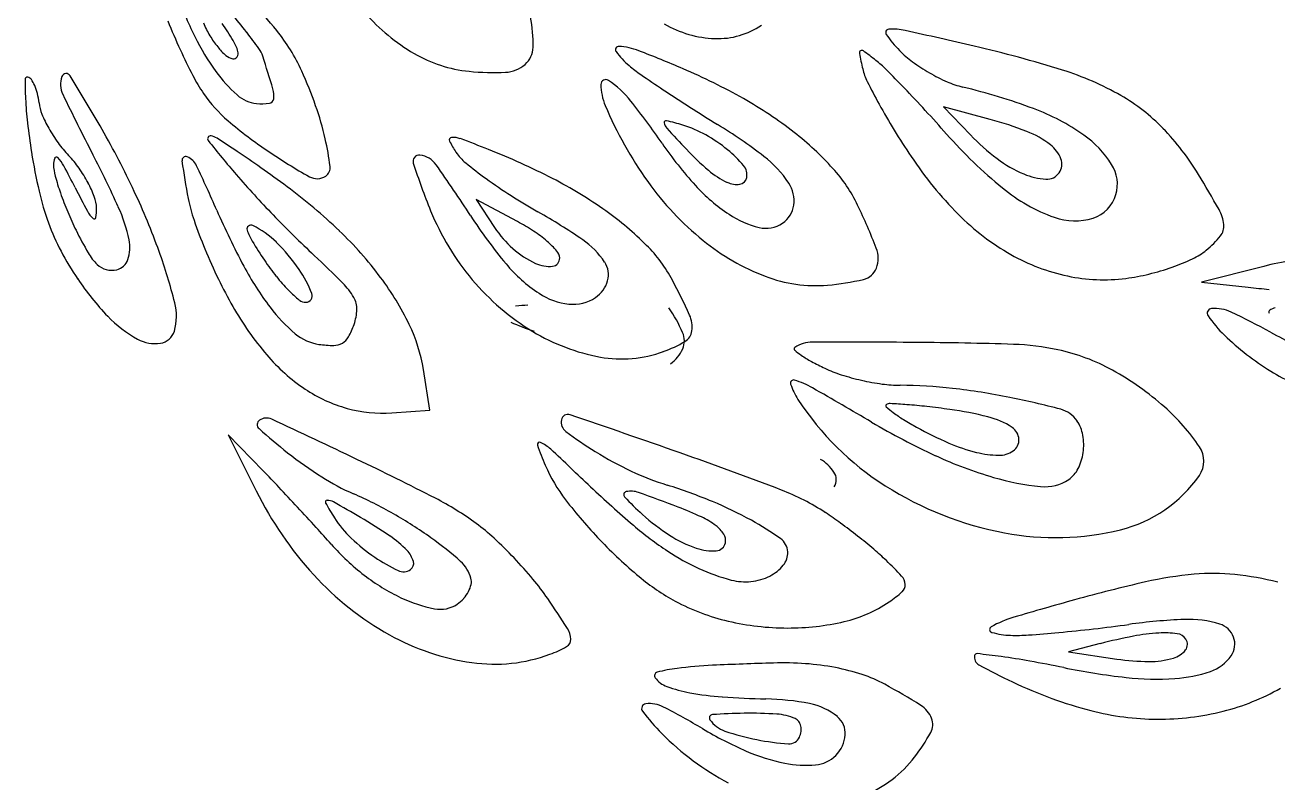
# Model space of a CAD drawing. Header units: millimetres. Extents: x 56222 to 3066687, y -650199 to -121287.
# Drawn here: x 141940.42 to 141945.262, y -185271.604 to -185268.675 of the extents above; entities that cross this region are included whole.
import ezdxf

# ---------------------------------------------------------------- set-up
doc = ezdxf.new("R2010")
doc.units = ezdxf.units.MM
doc.header["$MEASUREMENT"] = 0
doc.layers.add('$TD_AUDIT_GENERATED_(A0BDF17)', color=32, linetype='Continuous', lineweight=30)

msp = doc.modelspace()

# ---------------------------------------------------------------- linework, layer by layer
at = {"layer": '$TD_AUDIT_GENERATED_(A0BDF17)', "linetype": 'Continuous', "lineweight": 25, "ltscale": 2}
for p, q in [((141944.1501, -185269.0404, 0.5173), (141943.969, -185268.9917, 0.5173)), ((141943.969, -185268.9917, 0.5173), (141944.0734, -185269.1001, 0.5173)), ((141942.3232, -185269.4349, 0.5173), (141942.1631, -185269.3501, 0.5173)), ((141942.1631, -185269.3501, 0.5173), (141942.2345, -185269.4583, 0.5173)), ((141945.2069, -185269.6079, 0.5173), (141944.9665, -185269.6691, 0.5173)), ((141944.9665, -185269.6691, 0.5173), (141945.1466, -185269.6886, 0.5173)), ((141941.9836, -185270.164, 0.5173), (141941.9591, -185270.0067, 0.5173)), ((141941.8375, -185270.1743, 0.5173), (141941.9836, -185270.164, 0.5173)), ((141941.3401, -185270.3982, 0.5173), (141941.2053, -185270.2592, 0.5173)), ((141941.2053, -185270.2592, 0.5173), (141941.3131, -185270.4758, 0.5173)), ((141944.5752, -185271.0661, 0.5173), (141944.4524, -185271.0979, 0.5173)), ((141944.4524, -185271.0979, 0.5173), (141944.6386, -185271.1254, 0.5173))]:
    msp.add_line(p, q, dxfattribs=at)
for centre, radius, start, end in [((141937.9519, -185271.4784, 0.5173), 4.4243, 38.9586, 42.7849), ((141942.6425, -185267.9492, 0.5173), 1.746, 200.1362, 206.2027), ((141943.3556, -185267.7013, 0.5173), 2.5693, 201.8903, 204.5836), ((141939.4933, -185270.0853, 0.5173), 2.2558, 37.7711, 40.1461), ((141942.2952, -185268.1446, 0.5173), 0.7407, 220.8941, 239.8418), ((141941.874, -185268.7468, 0.5173), 0.5092, 358.3797, 11.5932), ((141941.4877, -185268.5068, 0.5173), 0.4113, 202.9597, 210.6757), ((141940.0523, -185269.4392, 0.5173), 1.3668, 30.9919, 34.2697), ((141939.4872, -185270.09, 0.5173), 2.2636, 35.7969, 37.771), ((141940.8261, -185269.1543, 0.5173), 0.7281, 24.431, 38.9587), ((141943.1003, -185268.3118, 0.5173), 0.416, 239.6089, 268.0611), ((141943.0964, -185268.4263, 0.5173), 0.3015, 268.0612, 304.2696), ((141943.7587, -185268.7043, 0.5173), 0.013, 93.344, 215.036), ((141943.7714, -185268.921, 0.5173), 0.2301, 77.4367, 93.3441), ((141936.3219, -185302.3485, 0.5173), 34.4775, 76.98291, 77.43669), ((141941.8977, -185268.3157, 0.5173), 0.9159, 206.2026, 216.0343), ((141941.4356, -185268.5377, 0.5173), 0.3507, 210.6758, 219.3718), ((141941.0657, -185268.8305, 0.5173), 0.1846, 16.6474, 30.992), ((141942.7141, -185268.7704, 0.5173), 0.0126, 86.5526, 215.8705), ((141942.6996, -185269.0108, 0.5173), 0.2534, 68.7355, 86.5527), ((141944.1555, -185268.4261, 0.5173), 0.4976, 215.0361, 224.3189), ((141943.0353, -185273.309, 0.5173), 4.6722, 72.6417, 76.9829), ((141943.1408, -185267.7996, 0.5173), 2.333, 204.5837, 207.3165), ((141941.3755, -185268.587, 0.5173), 0.273, 219.3719, 228.8233), ((141941.2329, -185268.75, 0.5173), 0.0564, 228.8234, 259.2696), ((141941.2255, -185268.7889, 0.5173), 0.0168, 259.2697, 326.1464), ((141941.2191, -185268.7846, 0.5173), 0.0245, 326.1464, 16.6473), ((141941.2354, -185268.8293, 0.5173), 0.1082, 17.8048, 35.7969), ((141934.9328, -185270.8535, 0.5173), 6.7279, 16.68078, 17.80491), ((141942.1893, -185268.3268, 0.5173), 0.53, 239.8418, 264.191), ((141942.2913, -185268.7586, 0.5173), 0.0918, 311.4648, 358.3797), ((141942.9493, -185268.6004, 0.5173), 0.3028, 215.8705, 229.8809), ((141940.7248, -185274.0854, 0.5173), 5.6988, 66.8764, 68.7355), ((141943.6538, -185268.7831, 0.5173), 0.00988, 122.6029, 191.5765), ((141946.2091, -185268.2596, 0.5173), 2.6183, 191.5764, 192.9204), ((141943.6538, -185268.783, 0.5173), 0.00981, 53.2631, 122.6028), ((141942.1087, -185270.8531, 0.5173), 2.5929, 51.9098, 53.2633), ((141944.0879, -185268.4921, 0.5173), 0.4032, 224.3189, 233.8172), ((141941.6264, -185268.5131, 0.5173), 0.5804, 216.0342, 228.162), ((141940.0172, -185269.5218, 0.5173), 1.6166, 19.3172, 24.4311), ((141942.2319, -185267.9089, 0.5173), 0.95, 264.1909, 272.7306), ((141942.2713, -185268.736, 0.5173), 0.122, 272.7306, 311.4649), ((141943.1385, -185268.3758, 0.5173), 0.5965, 229.881, 235.3233), ((141942.0337, -185271.0201, 0.5173), 2.3656, 60.5651, 66.8764), ((141943.8712, -185268.7959, 0.5173), 0.2196, 192.9204, 206.5241), ((141943.4392, -185269.1557, 0.5173), 0.4363, 44.9984, 51.9099), ((141940.2666, -185272.3281, 0.5173), 4.9229, 43.8289, 44.9984), ((141944.2758, -185268.2351, 0.5173), 0.7215, 233.8173, 239.9609), ((141944.0896, -185269.9362, 0.5173), 1.1385, 60.2466, 72.6418), ((141940.4292, -185268.8863, 0.5173), 0.0094, 79.2697, 179.9323), ((141941.9175, -185268.8881, 0.5173), 1.4978, 179.9323, 182.7401), ((141940.427, -185268.8976, 0.5173), 0.0209, 34.669, 79.2698), ((141940.3347, -185268.9615, 0.5173), 0.1331, 23.3049, 34.6691), ((141940.6457, -185268.9048, 0.5173), 0.0887, 160.138, 205.6206), ((141940.5789, -185268.8806, 0.5173), 0.0177, 31.8154, 160.1381), ((141935.0834, -185272.2901, 0.5173), 6.4849, 29.68562, 31.81535), ((141941.6592, -185268.5649, 0.5173), 0.6654, 207.3166, 214.2697), ((141942.664, -185268.905, 0.5173), 0.0188, 56.4258, 180.299), ((141942.4665, -185269.2025, 0.5173), 0.3758, 38.3869, 56.4257), ((141946.2344, -185263.9009, 0.5173), 6.0379, 235.3233, 236.31795), ((141945.7912, -185267.8377, 0.5173), 2.3654, 206.5241, 208.9034), ((141944.2707, -185268.2441, 0.5173), 0.7112, 239.9609, 246.1313), ((141944.1274, -185268.5678, 0.5173), 0.3571, 246.1313, 256.4618), ((141940.2799, -185268.9851, 0.5173), 0.1929, 13.4498, 23.3048), ((141940.1893, -185269.0068, 0.5173), 0.286, 6.1148, 13.4498), ((141948.205, -185265.2796, 0.5173), 8.4723, 205.62048, 207.38126), ((141941.5478, -185268.6407, 0.5173), 0.5306, 214.2697, 229.7004), ((141941.3273, -185268.8472, 0.5173), 0.1319, 228.1621, 264.5795), ((141941.2885, -185268.949, 0.5173), 0.093, 352.6252, 16.6809), ((141942.8575, -185268.904, 0.5173), 0.2123, 180.2989, 202.9598), ((141946.5399, -185263.4425, 0.5173), 6.5888, 236.31799, 237.38575), ((141939.9831, -185272.6002, 0.5173), 5.3158, 42.5544, 43.8289), ((141943.4836, -185271.2416, 0.5173), 2.393, 69.618, 76.4617), ((141944.2928, -185269.5807, 0.5173), 0.729, 43.9747, 60.2466), ((141941.789, -185268.8943, 0.5173), 1.369, 182.7401, 186.6956), ((141940.6294, -185268.9596, 0.5173), 0.1566, 186.1146, 202.5557), ((141941.3356, -185268.7589, 0.5173), 0.2206, 264.5796, 277.3522), ((141941.3614, -185268.9585, 0.5173), 0.0194, 277.3522, 352.6252), ((141940.4234, -185269.3794, 0.5173), 1.1862, 12.8677, 19.3173), ((141944.0833, -185268.3846, 0.5173), 1.5436, 202.9598, 215.4749), ((141940.4694, -185270.7846, 0.5173), 2.9236, 34.4089, 38.3869), ((141947.0447, -185262.6536, 0.5173), 7.5253, 237.38586, 238.35232), ((141942.422, -185270.332, 0.5173), 1.5756, 52.0068, 60.5651), ((141945.9981, -185267.7234, 0.5173), 2.6018, 208.9035, 211.4565), ((141944.0176, -185269.8043, 0.5173), 0.8598, 54.9292, 69.618), ((141940.9558, -185268.824, 0.5173), 0.5101, 202.5557, 209.3781), ((141942.3613, -185267.6815, 0.5173), 1.7884, 229.7004, 235.9439), ((141942.8971, -185269.0521, 0.5173), 0.00733, 76.1403, 188.498), ((141942.6111, -185270.2114, 0.5173), 1.2014, 73.0241, 76.1404), ((141939.2896, -185273.2369, 0.5173), 6.2572, 41.42656, 42.55436), ((141943.7951, -185270.3613, 0.5173), 1.3678, 68.7484, 74.9556), ((141943.3093, -185268.7158, 0.5173), 2.8999, 186.6955, 188.952), ((141941.017, -185268.7896, 0.5173), 0.5803, 209.3779, 215.9539), ((141937.6902, -185270.804, 0.5173), 3.4843, 25.2416, 29.6856), ((141942.9285, -185269.0474, 0.5173), 0.0391, 188.498, 222.5904), ((141949.0326, -185263.4363, 0.5173), 8.3304, 222.59032, 223.3574), ((141942.8286, -185269.4989, 0.5173), 0.4565, 60.9126, 73.0242), ((141941.9551, -185270.9112, 0.5173), 2.1748, 52.6299, 58.3523), ((141942.6519, -185270.0376, 0.5173), 1.202, 42.2363, 52.0069), ((141946.4154, -185267.4682, 0.5173), 3.091, 211.4565, 213.7002), ((141945.3851, -185267.858, 0.5173), 1.8722, 221.4265, 230.6121), ((141944.1573, -185269.43, 0.5173), 0.3686, 52.2832, 68.7484), ((141944.0852, -185269.781, 0.5173), 1.0174, 31.3007, 43.9747), ((141940.9391, -185268.8461, 0.5173), 0.4841, 215.9539, 223.4872), ((141941.1368, -185269.1149, 0.5173), 0.0115, 80.4528, 218.2802), ((141944.1999, -185266.6975, 0.5173), 3.9136, 218.2803, 220.7657), ((141941.1286, -185269.1636, 0.5173), 0.0609, 57.0525, 80.4529), ((141937.8688, -185274.1934, 0.5173), 6.0547, 56.17083, 57.0525), ((141940.5211, -185269.3571, 0.5173), 1.086, 7.17, 12.8677), ((141942.069, -185269.1195, 0.5173), 0.0096, 94.9137, 205.023), ((141942.3414, -185268.9924, 0.5173), 0.3101, 205.0231, 214.2697), ((141942.0749, -185269.1874, 0.5173), 0.0777, 69.6341, 94.9138), ((141940.1102, -185274.4799, 0.5173), 5.7232, 68.4665, 69.634), ((141944.1178, -185268.2857, 0.5173), 1.4985, 214.409, 222.3614), ((141942.7745, -185269.596, 0.5173), 0.5676, 50.6268, 60.9127), ((141944.6993, -185268.4972, 0.5173), 0.8691, 223.9289, 233.009), ((141944.3068, -185269.2366, 0.5173), 0.1241, 20.7714, 52.2831), ((141944.2847, -185269.4239, 0.5173), 0.395, 32.1491, 54.9291), ((141942.5606, -185268.8337, 0.5173), 2.1419, 188.952, 193.0523), ((141940.5895, -185269.2132, 0.5173), 0.06, 157.067, 182.1968), ((141940.5408, -185269.1926, 0.5173), 0.00721, 43.6679, 157.067), ((141940.4368, -185269.2919, 0.5173), 0.151, 28.4593, 43.6677), ((141940.255, -185269.495, 0.5173), 0.4588, 35.5052, 43.4872), ((141936.7974, -185271.188, 0.5173), 4.3746, 24.4332, 27.3813), ((141941.0409, -185269.1985, 0.5173), 0.0147, 67.914, 187.8256), ((141941.0207, -185269.2485, 0.5173), 0.0687, 25.2031, 67.914), ((141938.9742, -185272.544, 0.5173), 4.0691, 54.6105, 56.1708), ((141942.6827, -185267.206, 0.5173), 2.3624, 235.9439, 240.4724), ((141941.9431, -185269.2022, 0.5173), 0.0241, 83.0422, 198.0264), ((141941.9351, -185269.2676, 0.5173), 0.09, 35.3648, 83.0422), ((141942.2455, -185269.0577, 0.5173), 0.1941, 214.2697, 230.7231), ((141941.2107, -185271.6909, 0.5173), 2.7248, 62.7482, 68.4665), ((141943.7745, -185268.4012, 0.5173), 1.0986, 223.3573, 229.5007), ((141942.8343, -185269.5232, 0.5173), 0.4734, 40.0616, 50.6268), ((141943.019, -185269.5181, 0.5173), 0.4218, 33.3387, 52.6299), ((141945.0867, -185268.3543, 0.5173), 1.4939, 213.7002, 224.7783), ((141944.4722, -185268.7986, 0.5173), 0.4917, 233.009, 246.9185), ((141944.3686, -185269.2132, 0.5173), 0.058, 325.2633, 20.7713), ((141940.7206, -185269.2081, 0.5173), 0.1912, 182.1969, 195.3723), ((141937.5826, -185270.839, 0.5173), 3.3975, 26.8733, 28.4592), ((141940.2152, -185269.5234, 0.5173), 0.5077, 28.1061, 35.5052), ((141943.7241, -185268.8298, 0.5173), 2.7232, 187.8256, 190.929), ((141935.2461, -185271.9662, 0.5173), 6.4508, 23.53131, 25.20317), ((141937.4913, -185274.6315, 0.5173), 6.6297, 53.52804, 54.61046), ((141941.5596, -185269.2265, 0.5173), 0.0392, 304.2696, 7.17), ((141944.4904, -185268.3732, 0.5173), 2.7029, 198.0264, 202.1652), ((141937.7071, -185272.2684, 0.5173), 5.2747, 32.7908, 35.3647), ((141943.2226, -185267.863, 0.5173), 1.7375, 230.7231, 234.0052), ((141943.2701, -185268.9919, 0.5173), 0.3219, 229.5008, 244.8263), ((141943.1538, -185269.2546, 0.5173), 0.056, 349.2697, 40.0617), ((141943.1019, -185269.629, 0.5173), 0.5942, 25.686, 42.2363), ((141944.4968, -185269.2906, 0.5173), 0.1445, 343.9598, 32.1491), ((141941.5634, -185268.9764, 0.5173), 1.0654, 195.3723, 199.0673), ((141940.2777, -185269.49, 0.5173), 0.4368, 20.3181, 28.1062), ((141944.0496, -185266.8271, 0.5173), 3.7152, 220.7658, 224.025), ((141941.548, -185269.2094, 0.5173), 0.0599, 240.4725, 304.2697), ((141943.3573, -185267.6775, 0.5173), 1.9667, 234.0052, 237.4154), ((141941.6833, -185270.7734, 0.5173), 1.6928, 54.5798, 62.7483), ((141943.7633, -185268.6127, 0.5173), 1.1506, 215.4749, 231.074), ((141943.1696, -185269.2056, 0.5173), 0.0857, 244.8263, 278.6198), ((141943.1777, -185269.2591, 0.5173), 0.0316, 278.6198, 349.2696), ((141943.2686, -185269.354, 0.5173), 0.1232, 351.9473, 33.3388), ((141944.3811, -185269.0124, 0.5173), 0.2592, 246.9185, 266.3997), ((141944.3684, -185269.2131, 0.5173), 0.0582, 266.3998, 325.2633), ((141941.0629, -185271.6187, 0.5173), 4.5546, 29.3199, 31.3007), ((141941.499, -185269.0798, 0.5173), 1.0522, 193.0523, 200.0309), ((141941.7121, -185268.925, 0.5173), 1.2226, 199.0673, 202.7426), ((141945.0194, -185267.0704, 0.5173), 4.9396, 206.8733, 208.0723), ((141940.5527, -185269.3882, 0.5173), 0.1436, 2.4711, 20.3181), ((141938.4851, -185270.4293, 0.5173), 2.6055, 19.7157, 25.2416), ((141940.1916, -185270.9784, 0.5173), 2.087, 46.2668, 53.5281), ((141943.5191, -185267.4243, 0.5173), 2.2672, 237.4153, 240.4807), ((141943.526, -185268.8253, 0.5173), 0.6976, 222.3614, 236.4485), ((141944.6235, -185268.7856, 0.5173), 0.672, 230.612, 250.3403), ((141944.5069, -185269.2935, 0.5173), 0.1339, 287.4901, 343.9598), ((141940.5247, -185269.3894, 0.5173), 0.1716, 349.9, 2.4711), ((141940.2315, -185269.6279, 0.5173), 0.6027, 11.7129, 24.4332), ((141941.648, -185269.2307, 0.5173), 0.6087, 190.9289, 199.1169), ((141943.2896, -185269.3569, 0.5173), 0.1019, 304.2697, 351.9473), ((141941.5454, -185270.3777, 0.5173), 2.3214, 21.2081, 25.686), ((141944.9038, -185269.4615, 0.5173), 0.1494, 5.8788, 29.3199), ((141941.6931, -185268.933, 0.5173), 1.202, 202.7426, 206.4651), ((141940.7589, -185269.3427, 0.5173), 0.111, 208.0724, 226.4749), ((141940.6871, -185269.4183, 0.5173), 0.00673, 226.475, 349.9), ((141942.9952, -185268.7637, 0.5173), 2.0345, 199.1168, 202.45), ((141943.9655, -185268.1692, 0.5173), 3.0595, 203.5313, 208.0376), ((141944.7063, -185266.1924, 0.5173), 4.6284, 224.025, 226.7891), ((141942.9129, -185269.0158, 0.5173), 0.9995, 202.1653, 220.0931), ((141943.7268, -185268.3903, 0.5173), 1.886, 212.7908, 219.83), ((141941.9835, -185270.0764, 0.5173), 0.7259, 56.4441, 62.0946), ((141941.2537, -185271.4252, 0.5173), 2.3305, 55.4644, 60.4806), ((141941.9414, -185270.4105, 0.5173), 1.2475, 45.1053, 54.5798), ((141943.3437, -185269.1002, 0.5173), 0.3677, 236.4485, 256.3431), ((141944.6946, -185268.7433, 0.5173), 0.9415, 224.7783, 240.4331), ((141944.4765, -185269.197, 0.5173), 0.2351, 250.3402, 287.4901), ((141941.3458, -185269.1357, 0.5173), 0.8891, 200.0309, 207.7109), ((141942.0542, -185268.7532, 0.5173), 1.6055, 206.4651, 209.9887), ((141941.2907, -185269.4633, 0.5173), 0.0137, 125.8521, 198.4884), ((141941.4777, -185269.4008, 0.5173), 0.2108, 198.4884, 211.4468), ((141941.2928, -185269.4662, 0.5173), 0.0172, 64.4241, 125.852), ((141941.1568, -185269.7502, 0.5173), 0.3321, 45.1882, 64.4241), ((141940.634, -185270.516, 0.5173), 1.447, 36.7119, 46.2668), ((141942.5736, -185269.2344, 0.5173), 0.4063, 213.4419, 228.6177), ((141942.0989, -185269.9025, 0.5173), 0.5171, 49.1585, 56.444), ((141943.2835, -185269.348, 0.5173), 0.1128, 256.3431, 304.2697), ((141944.9925, -185269.4524, 0.5173), 0.0602, 320.8462, 5.8788), ((141940.6781, -185269.5353, 0.5173), 0.1466, 341.663, 11.7129), ((141943.0322, -185268.4502, 0.5173), 2.033, 211.4468, 213.8983), ((141940.8622, -185270.0468, 0.5173), 0.7501, 34.7264, 45.1882), ((141942.174, -185269.8156, 0.5173), 0.4023, 41.5625, 49.1585), ((141942.3923, -185269.7707, 0.5173), 0.3221, 33.8688, 55.4643), ((141942.4273, -185269.9227, 0.5173), 0.5589, 27.8388, 45.1052), ((141943.6013, -185268.8132, 0.5173), 0.8929, 231.0739, 248.9245), ((141944.7314, -185269.2397, 0.5173), 0.397, 309.6609, 320.8462), ((141941.5318, -185269.038, 0.5173), 1.0992, 207.7109, 214.2615), ((141940.8433, -185269.452, 0.5173), 0.2074, 209.9888, 225.9127), ((141940.7603, -185269.5625, 0.5173), 0.06, 283.276, 341.663), ((141938.8845, -185270.2861, 0.5173), 2.1812, 14.2699, 19.7157), ((141943.1817, -185268.6867, 0.5173), 2.2363, 202.45, 205.728), ((141938.1969, -185273.1215, 0.5173), 4.8786, 44.9829, 46.7891), ((141942.5476, -185269.2639, 0.5173), 0.367, 228.6177, 244.999), ((141942.4552, -185269.5769, 0.5173), 0.0308, 276.0858, 2.5522), ((141942.4425, -185269.5775, 0.5173), 0.0434, 2.5523, 41.5624), ((141943.61, -185269.5766, 0.5173), 0.1069, 339.3402, 21.2081), ((141944.6072, -185268.8974, 0.5173), 0.7644, 240.433, 258.0098), ((141944.5747, -185268.8176, 0.5173), 0.8408, 289.3383, 295.159), ((141944.8272, -185269.3553, 0.5173), 0.2468, 295.1589, 309.6608), ((141945.5105, -185270.8008, 0.5173), 1.2309, 93.874, 104.2782), ((141940.7532, -185269.545, 0.5173), 0.0779, 225.9127, 255.42), ((141940.7548, -185269.539, 0.5173), 0.0841, 255.4199, 283.2761), ((141942.2928, -185269.06, 0.5173), 1.1644, 208.0376, 217.3067), ((141942.1593, -185269.0367, 0.5173), 0.9814, 213.8983, 218.4603), ((141941.1241, -185269.8653, 0.5173), 0.4315, 20.6665, 34.7264), ((141942.7248, -185269.226, 0.5173), 0.5812, 219.8299, 236.7486), ((141942.4452, -185269.4835, 0.5173), 0.1247, 244.9989, 276.0858), ((141942.5877, -185269.6396, 0.5173), 0.0868, 344.0055, 33.8688), ((141943.6436, -185269.5893, 0.5173), 0.0709, 283.2139, 339.3401), ((141944.536, -185268.7075, 0.5173), 0.9575, 283.7118, 289.3383), ((141941.5812, -185269.0043, 0.5173), 1.159, 214.2615, 223.3956), ((141942.6833, -185268.9268, 0.5173), 1.6831, 205.7281, 209.7844), ((141941.9057, -185269.2382, 0.5173), 0.6574, 218.4604, 224.6196), ((141941.4585, -185269.8618, 0.5173), 0.2674, 30.0179, 44.9829), ((141940.8889, -185270.3259, 0.5173), 1.1291, 25.8991, 36.712), ((141942.871, -185269.0512, 0.5173), 0.9447, 220.0931, 238.7959), ((141942.558, -185269.6311, 0.5173), 0.1177, 304.2696, 344.0055), ((141940.5198, -185270.9301, 0.5173), 2.7161, 24.6781, 27.8388), ((141943.4745, -185269.1423, 0.5173), 0.5401, 248.9245, 274.9323), ((141943.4372, -185268.71, 0.5173), 0.9741, 274.9323, 283.2139), ((141944.588, -185268.9877, 0.5173), 0.6721, 258.0098, 277.3683), ((141944.5696, -185268.845, 0.5173), 0.816, 277.3683, 283.7119), ((141941.8257, -185269.3171, 0.5173), 0.5451, 224.6196, 230.6025), ((141941.5044, -185269.7218, 0.5173), 0.025, 272.5522, 20.6664), ((141941.6131, -185269.7725, 0.5173), 0.0888, 358.5489, 30.0179), ((141942.5513, -185269.4906, 0.5173), 0.2649, 236.7485, 263.5921), ((141946.7, -185255.3207, 0.5173), 14.4516, 263.82964, 264.15531), ((141940.7946, -185269.8003, 0.5173), 0.2103, 343.9599, 14.2699), ((141942.3034, -185269.1443, 0.5173), 1.2453, 209.7844, 220.3093), ((141941.8901, -185269.3669, 0.5173), 0.6581, 217.3067, 229.6596), ((141941.5038, -185269.709, 0.5173), 0.0379, 230.6025, 272.5522), ((141941.5159, -185269.77, 0.5173), 0.1861, 340.4446, 358.549), ((141942.373, -185270.3168, 0.5173), 0.5585, 91.0359, 95.8966), ((141942.5387, -185269.6028, 0.5173), 0.1519, 263.5921, 304.2697), ((141942.4178, -185270.1018, 0.5173), 0.5932, 23.6473, 34.2696), ((141945.0065, -185269.7889, 0.5173), 0.0181, 93.852, 214.2069), ((141945.0156, -185269.9249, 0.5173), 0.1545, 64.8836, 93.852), ((141945.2733, -185269.8464, 0.5173), 0.0812, 105.7484, 122.4031), ((141941.0728, -185269.485, 0.5173), 0.4593, 223.3955, 241.627), ((141942.661, -185269.0172, 0.5173), 0.8847, 245.6809, 251.9866), ((141942.8861, -185269.8428, 0.5173), 0.112, 352.7536, 24.6781), ((141945.379, -185269.5356, 0.5173), 0.4686, 214.2069, 226.2412), ((141943.9267, -185272.2477, 0.5173), 2.7198, 61.2987, 64.8835), ((141945.2339, -185269.7844, 0.5173), 0.00774, 122.403, 214.2696), ((141940.934, -185269.8404, 0.5173), 0.0652, 278.2382, 343.9599), ((141941.5803, -185269.7316, 0.5173), 0.1795, 229.6596, 262.125), ((141941.3749, -185269.72, 0.5173), 0.3357, 331.4016, 340.4446), ((141941.3503, -185270.1019, 0.5173), 0.6162, 8.8839, 25.8992), ((141942.7826, -185269.1971, 0.5173), 0.774, 238.796, 259.6166), ((141942.8887, -185269.8956, 0.5173), 0.0791, 336.7655, 23.6472), ((141942.9416, -185269.8499, 0.5173), 0.056, 300.3903, 352.7537), ((141946.0766, -185268.3211, 0.5173), 1.7568, 241.2987, 248.1765), ((141940.9228, -185269.7628, 0.5173), 0.1436, 241.627, 278.2382), ((141941.6144, -185269.4855, 0.5173), 0.428, 262.125, 269.748), ((141941.6128, -185269.8462, 0.5173), 0.0673, 269.7481, 299.6441), ((141941.6156, -185269.8512, 0.5173), 0.0615, 299.6439, 331.4016), ((141942.7075, -185269.4507, 0.5173), 0.5187, 290.1804, 300.3902), ((141943.4633, -185270.023, 0.5173), 0.1224, 90.104, 124.2697), ((141943.5342, -185309.0322, 0.5173), 39.1316, 89.51901, 90.10412), ((141943.7229, -185286.5541, 0.5173), 16.6528, 88.22233, 89.51904), ((141944.2098, -185270.8658, 0.5173), 0.9569, 77.8286, 88.2223), ((141945.8085, -185269.0871, 0.5173), 1.0895, 226.2413, 238.1728), ((141941.901, -185269.4856, 0.5173), 0.7176, 220.3094, 236.2125), ((141942.7266, -185269.5025, 0.5173), 0.4635, 259.6166, 290.1804), ((141942.8398, -185269.8746, 0.5173), 0.1323, 304.0677, 336.7655), ((141943.3977, -185269.9268, 0.5173), 0.00593, 124.2697, 228.7307), ((141943.5787, -185269.7205, 0.5173), 0.2803, 228.7307, 235.42), ((141943.6732, -185269.5835, 0.5173), 0.4468, 235.4199, 241.3694), ((141944.2481, -185270.6882, 0.5173), 0.7752, 61.1442, 77.8285), ((141943.9564, -185269.0645, 0.5173), 1.038, 241.3694, 244.5381), ((141943.7225, -185269.5558, 0.5173), 0.4939, 244.5382, 252.487), ((141944.0865, -185270.9815, 0.5173), 1.1101, 48.3966, 61.1441), ((141945.614, -185269.4004, 0.5173), 0.7208, 238.1729, 254.4338), ((141943.3899, -185270.059, 0.5173), 0.0121, 72.8284, 198.3981), ((141943.6245, -185269.981, 0.5173), 0.2593, 198.398, 212.9474), ((141943.2914, -185270.3779, 0.5173), 0.3458, 60.1886, 72.8285), ((141943.8674, -185269.0966, 0.5173), 0.9754, 252.4869, 257.2643), ((141943.8682, -185269.0929, 0.5173), 0.9792, 257.2642, 262.0367), ((141943.8035, -185269.556, 0.5173), 0.5116, 262.0367, 269.7943), ((141941.8164, -185269.612, 0.5173), 0.5655, 236.2126, 254.3941), ((141930.2148, -185293.2005, 0.5173), 26.6492, 59.62276, 60.18862), ((141943.7951, -185271.894, 0.5173), 1.8264, 83.4203, 89.7943), ((141943.6975, -185272.74, 0.5173), 2.678, 78.6356, 83.4202), ((141943.572, -185273.3646, 0.5173), 3.3151, 75.1396, 78.6355), ((141941.8017, -185269.6645, 0.5173), 0.511, 254.3942, 274.0103), ((141944.3382, -185269.5184, 0.5173), 1.1098, 212.9474, 237.6194), ((141943.7515, -185270.1468, 0.5173), 0.00544, 124.2695, 228.6204), ((141944.0303, -185269.8303, 0.5173), 0.4272, 228.6205, 233.3392), ((141943.7616, -185270.1615, 0.5173), 0.0233, 86.7182, 124.2696), ((141943.5642, -185273.6031, 0.5173), 3.4705, 85.6422, 86.7182), ((141943.6655, -185272.2742, 0.5173), 2.1378, 83.5626, 85.6422), ((141943.4943, -185273.7917, 0.5173), 3.6649, 82.1738, 83.5626), ((141943.8059, -185271.5248, 0.5173), 1.3767, 75.9101, 82.1737), ((141944.3938, -185270.2673, 0.5173), 0.1106, 34.2696, 75.1397), ((141944.2803, -185270.7632, 0.5173), 0.8182, 33.9924, 48.3966), ((141941.338, -185270.2197, 0.5173), 0.0209, 124.2697, 227.9125), ((141941.3529, -185270.2417, 0.5173), 0.0475, 65.0382, 124.2697), ((141925.3033, -185304.7203, 0.5173), 38.0786, 64.49025, 65.03822), ((141942.5379, -185270.2096, 0.5173), 0.0463, 169.2697, 233.2304), ((141942.5177, -185270.2058, 0.5173), 0.0258, 71.1297, 169.2696), ((141925.8127, -185319.0795, 0.5173), 51.6756, 70.63068, 71.12961), ((141945.1718, -185267.6836, 0.5173), 2.9283, 239.6227, 245.0946), ((141944.1002, -185269.7364, 0.5173), 0.5443, 233.339, 238.3727), ((141944.452, -185269.1652, 0.5173), 1.2151, 238.3727, 241.134), ((141944.066, -185270.4882, 0.5173), 0.308, 56.8744, 75.91), ((141944.3679, -185270.2849, 0.5173), 0.1419, 9.8445, 34.2696), ((141942.7186, -185268.691, 0.5173), 2.0807, 227.9125, 231.8963), ((141943.4305, -185269.015, 0.5173), 1.5376, 233.2303, 238.3437), ((141944.5921, -185268.911, 0.5173), 1.5053, 241.134, 246.4196), ((141944.2021, -185270.2797, 0.5173), 0.0589, 3.6468, 56.8744), ((141944.2945, -185270.2977, 0.5173), 0.2165, 352.0403, 9.8444), ((141942.4079, -185270.2957, 0.5173), 0.00839, 64.6681, 198.5845), ((141943.3299, -185269.9857, 0.5173), 0.9811, 198.5845, 203.4921), ((141942.3446, -185270.4295, 0.5173), 0.1564, 47.0288, 64.6681), ((141944.2548, -185269.6839, 0.5173), 0.662, 246.4197, 256.1868), ((141944.2102, -185270.2791, 0.5173), 0.0508, 304.2697, 3.647), ((141944.878, -185270.3602, 0.5173), 0.0973, 325.2632, 33.9924), ((141942.4474, -185269.0369, 0.5173), 1.6412, 231.8963, 237.5353), ((141936.8565, -185280.5092, 0.5173), 11.2522, 62.76723, 64.4902), ((141925.1694, -185288.8663, 0.5173), 25.3537, 46.55167, 47.02883), ((141943.3533, -185269.1403, 0.5173), 1.3904, 238.3437, 244.8475), ((141937.8561, -185284.8219, 0.5173), 15.3626, 69.07589, 70.63064), ((141943.4102, -185270.4955, 0.5173), 0.1643, 34.2697, 59.4629), ((141944.6017, -185268.9115, 0.5173), 1.5744, 245.0945, 253.8014), ((141944.1901, -185269.9469, 0.5173), 0.3912, 256.1869, 268.8076), ((141944.184, -185270.2406, 0.5173), 0.0974, 268.8076, 304.2696), ((141944.3069, -185270.2994, 0.5173), 0.2039, 333.696, 352.0402), ((141937.0356, -185274.5772, 0.5173), 5.9995, 43.31061, 44.1524), ((141943.0121, -185270.1239, 0.5173), 0.6345, 203.4921, 217.4929), ((141943.2441, -185269.3729, 0.5173), 1.1335, 244.8475, 252.4282), ((141943.5033, -185270.4321, 0.5173), 0.0517, 327.3497, 34.2697), ((141944.3925, -185270.3417, 0.5173), 0.1084, 304.2697, 333.696), ((141942.0514, -185269.6593, 0.5173), 0.9035, 237.5354, 246.3516), ((141942.2362, -185272.5557, 0.5173), 2.2051, 67.6078, 72.4282), ((141944.4501, -185269.4334, 0.5173), 1.0309, 253.8013, 264.1211), ((141944.3613, -185270.2959, 0.5173), 0.1639, 264.1211, 304.2697), ((141944.5276, -185270.1172, 0.5173), 0.5237, 283.8667, 325.2633), ((141942.5878, -185269.8411, 0.5173), 1.424, 206.4706, 222.3454), ((141932.5019, -185278.8512, 0.5173), 12.2301, 42.8165, 43.31062), ((141941.0171, -185272.0212, 0.5173), 1.6749, 60.4199, 66.3516), ((141945.5769, -185267.3224, 0.5173), 4.3213, 226.5516, 229.5054), ((141942.7458, -185270.4905, 0.5173), 0.0122, 101.492, 222.783), ((141943.504, -185269.7888, 0.5173), 1.0452, 222.783, 228.0828), ((141942.7611, -185270.5657, 0.5173), 0.0889, 70.4385, 101.4918), ((141940.6273, -185276.571, 0.5173), 6.4621, 68.99165, 70.43847), ((141943.0269, -185271.298, 0.5173), 0.8839, 56.625, 69.076), ((141944.4509, -185269.3408, 0.5173), 1.3202, 237.6195, 259.282), ((141932.5016, -185278.8515, 0.5173), 12.2306, 42.32243, 42.81655), ((141941.5876, -185270.5193, 0.5173), 0.00713, 90.9589, 209.1672), ((141942.5663, -185269.973, 0.5173), 1.1279, 209.1673, 212.5543), ((141941.5883, -185270.5605, 0.5173), 0.0483, 60.3349, 90.959), ((141937.0407, -185278.5446, 0.5173), 9.2367, 59.59359, 60.33499), ((141941.4679, -185271.5488, 0.5173), 1.1748, 53.7036, 62.7672), ((141943.9891, -185269.3744, 0.5173), 1.8659, 217.4929, 223.7563), ((141942.4347, -185271.8645, 0.5173), 1.4204, 65.0604, 68.9916), ((141942.524, -185271.8571, 0.5173), 1.4495, 61.0067, 67.6079), ((141941.9687, -185270.3545, 0.5173), 0.419, 212.5543, 226.5258), ((141940.6367, -185272.4169, 0.5173), 2.1318, 55.9979, 59.5935), ((141941.0477, -185271.9675, 0.5173), 1.6131, 54.3184, 60.4198), ((141943.3614, -185269.9477, 0.5173), 0.8317, 228.0827, 237.2001), ((141942.9018, -185270.8601, 0.5173), 0.3128, 52.9748, 65.0603), ((141942.643, -185271.6424, 0.5173), 1.2041, 54.6729, 61.0068), ((141942.7465, -185271.7235, 0.5173), 1.3935, 53.6933, 56.625), ((141937.1068, -185274.6577, 0.5173), 6.002, 41.48089, 42.32245), ((141941.6942, -185271.2407, 0.5173), 0.7926, 47.2435, 53.7036), ((141943.6588, -185269.5686, 0.5173), 1.3675, 229.5054, 236.4677), ((141943.1664, -185270.2503, 0.5173), 0.4718, 237.2001, 251.1393), ((141943.0157, -185270.7091, 0.5173), 0.1236, 32.3566, 52.9747), ((141943.0812, -185270.6676, 0.5173), 0.046, 349.2697, 32.3566), ((141942.0974, -185272.607, 0.5173), 2.4898, 51.7947, 53.6932), ((141944.401, -185269.6044, 0.5173), 1.0519, 259.282, 283.8668), ((141942.2963, -185270.0695, 0.5173), 0.925, 221.4809, 232.2865), ((141942.1771, -185270.1347, 0.5173), 0.7219, 226.5259, 235.822), ((141941.5964, -185270.9943, 0.5173), 0.4158, 43.9245, 55.9979), ((141941.1414, -185271.8369, 0.5173), 1.4524, 48.549, 54.3184), ((141941.0741, -185271.9114, 0.5173), 1.706, 43.6022, 47.2436), ((141944.0143, -185269.3502, 0.5173), 1.9009, 223.7562, 230.0251), ((141943.0889, -185270.669, 0.5173), 0.0382, 273.4448, 349.2697), ((141943.3008, -185270.7143, 0.5173), 0.0665, 2.5522, 54.6729), ((141942.1395, -185272.5535, 0.5173), 2.4218, 49.8856, 51.7946), ((141942.1545, -185270.1681, 0.5173), 0.6816, 235.822, 244.5211), ((141941.8208, -185270.7782, 0.5173), 0.1042, 16.5247, 43.9245), ((141941.051, -185271.9334, 0.5173), 1.7379, 39.9765, 43.6021), ((141943.3902, -185269.9739, 0.5173), 0.8813, 236.4676, 245.4287), ((141943.0791, -185270.5059, 0.5173), 0.2017, 251.1393, 273.4447), ((141943.2904, -185270.7148, 0.5173), 0.0769, 320.9214, 2.5521), ((141943.0252, -185271.5022, 0.5173), 1.0471, 46.3132, 49.8856), ((141941.8822, -185270.7394, 0.5173), 0.0486, 244.5211, 304.2697), ((141941.8938, -185270.7565, 0.5173), 0.028, 304.2697, 16.5248), ((141942.0152, -185270.8476, 0.5173), 0.1324, 15.1384, 48.549), ((141943.3429, -185270.0773, 0.5173), 0.7677, 245.4287, 255.3672), ((141943.2284, -185270.6643, 0.5173), 0.1568, 296.4816, 320.9215), ((141942.8885, -185271.6454, 0.5173), 1.245, 42.4373, 46.3131), ((141942.3891, -185270.0222, 0.5173), 1.1551, 222.3454, 240.9175), ((141942.2056, -185270.1869, 0.5173), 0.7766, 232.2865, 244.6058), ((141942.0372, -185270.8138, 0.5173), 0.1089, 332.1281, 347.6656), ((141942.0939, -185270.8263, 0.5173), 0.0508, 347.6657, 15.1384), ((141941.6562, -185271.426, 0.5173), 0.9481, 34.2696, 39.9765), ((141943.3299, -185270.1666, 0.5173), 0.8355, 230.0251, 241.6141), ((141943.2033, -185270.612, 0.5173), 0.2151, 255.3672, 275.8269), ((141943.2036, -185270.6147, 0.5173), 0.2124, 275.8269, 296.4816), ((141943.7689, -185270.8404, 0.5173), 0.0521, 3.7201, 42.4372), ((141943.7863, -185270.8393, 0.5173), 0.0347, 311.7885, 3.7202), ((141946.1696, -185277.0093, 0.5173), 6.3427, 102.93075, 105.48534), ((141945.056, -185272.1591, 0.5173), 1.3662, 94.9504, 102.9307), ((141945.0104, -185271.6333, 0.5173), 0.8385, 84.1959, 94.9504), ((141944.9817, -185271.9157, 0.5173), 1.1224, 75.5532, 84.1959), ((141942.1072, -185270.3941, 0.5173), 0.5473, 244.6058, 258.9607), ((141942.0156, -185270.8024, 0.5173), 0.1334, 318.0528, 332.1282), ((141943.4833, -185270.5002, 0.5173), 0.4894, 304.2696, 311.7885), ((141942.0246, -185270.8173, 0.5173), 0.1161, 258.9606, 304.2697), ((141942.0128, -185270.7999, 0.5173), 0.1372, 304.2696, 318.0528), ((141938.6673, -185273.4626, 0.5173), 4.565, 32.5419, 34.2696), ((141943.3222, -185270.1809, 0.5173), 0.8193, 241.6141, 256.9147), ((141943.4681, -185270.478, 0.5173), 0.5163, 283.1809, 304.2697), ((141948.0712, -185283.8733, 0.5173), 13.4653, 105.48535, 106.52675), ((141943.3702, -185269.9742, 0.5173), 1.0315, 256.9147, 269.7891), ((141943.3699, -185270.0586, 0.5173), 0.947, 269.7891, 283.1808), ((141944.3658, -185271.3852, 0.5173), 0.439, 106.5267, 118.9023), ((141944.9899, -185273.1969, 0.5173), 2.2261, 92.3197, 97.8657), ((141944.9165, -185271.3844, 0.5173), 0.4122, 72.984, 92.3198), ((141942.2775, -185270.2229, 0.5173), 0.9255, 240.9175, 261.8841), ((141942.4441, -185271.0526, 0.5173), 0.0847, 2.2965, 32.5419), ((141944.1592, -185271.0112, 0.5173), 0.0117, 118.9023, 253.4969), ((141944.2357, -185270.753, 0.5173), 0.281, 253.4968, 268.4314), ((141944.2476, -185270.3184, 0.5173), 0.7157, 268.4315, 273.9971), ((141943.9299, -185265.7707, 0.5173), 5.2746, 273.9971, 275.2729), ((141943.8724, -185265.1477, 0.5173), 5.9001, 275.2729, 276.58909), ((141943.8444, -185264.9051, 0.5173), 6.1444, 276.589, 277.86577), ((141944.8402, -185271.7419, 0.5173), 0.718, 93.0809, 101.0077), ((141944.8225, -185271.4119, 0.5173), 0.3875, 82.6339, 93.0809), ((141944.866, -185271.0755, 0.5173), 0.0483, 34.2697, 82.6339), ((141945.013, -185271.0688, 0.5173), 0.0822, 19.9065, 72.9841), ((141942.2917, -185270.681, 0.5173), 0.4541, 290.1804, 299.1337), ((141942.4976, -185271.0504, 0.5173), 0.0312, 299.1337, 2.2965), ((141945.1127, -185273.1425, 0.5173), 2.1448, 101.0077, 104.5128), ((141944.8764, -185271.0684, 0.5173), 0.0357, 322.2312, 34.2696), ((141945.016, -185271.0677, 0.5173), 0.079, 325.2633, 19.9065), ((141942.2344, -185270.5251, 0.5173), 0.6202, 261.8841, 290.1804), ((141944.1225, -185271.1183, 0.5173), 0.0337, 169.2696, 241.3557), ((141944.0983, -185271.1137, 0.5173), 0.00916, 83.2795, 169.2697), ((141943.4521, -185276.5979, 0.5173), 5.5313, 82.31, 83.2794), ((141943.8296, -185273.8023, 0.5173), 2.7104, 79.9405, 82.3099), ((141944.7704, -185270.234, 0.5173), 0.9011, 261.5936, 269.4991), ((141944.7654, -185270.8016, 0.5173), 0.3335, 269.4991, 286.0984), ((141944.8327, -185271.0345, 0.5173), 0.091, 286.0985, 322.2312), ((141944.9495, -185271.0216, 0.5173), 0.16, 288.6411, 325.2633), ((141942.8661, -185271.1899, 0.5173), 0.0137, 104.9962, 216.5891), ((141943.0106, -185271.7295, 0.5173), 0.5724, 97.1219, 104.9963), ((141943.159, -185272.9174, 0.5173), 1.7695, 92.6564, 97.1219), ((141943.7072, -185284.7314, 0.5173), 13.5962, 91.66293, 92.65643), ((141943.3483, -185272.369, 0.5173), 1.2286, 85.9144, 91.6629), ((141943.3651, -185272.1332, 0.5173), 0.9922, 79.1668, 85.9143), ((141943.3937, -185271.984, 0.5173), 0.8402, 71.8555, 79.1667), ((141945.3043, -185268.9546, 0.5173), 2.4991, 241.3557, 244.6858), ((141943.3673, -185276.4081, 0.5173), 5.3568, 78.5173, 79.9405), ((141944.9936, -185268.4023, 0.5173), 2.8125, 258.5174, 263.4901), ((141944.8246, -185270.6515, 0.5173), 0.5506, 274.0415, 288.6411), ((141942.9326, -185271.1405, 0.5173), 0.0966, 216.5892, 250.4459), ((141943.4951, -185271.6745, 0.5173), 0.5145, 61.2987, 71.8554), ((141942.4351, -185273.6104, 0.5173), 2.7217, 57.9003, 61.2986), ((141945.0228, -185269.5498, 0.5173), 1.8408, 244.6858, 249.8111), ((141944.7911, -185270.1769, 0.5173), 1.0263, 263.4901, 274.0416), ((141943.1014, -185270.6653, 0.5173), 0.6009, 250.4459, 259.2143), ((141943.191, -185270.1947, 0.5173), 1.08, 259.2143, 265.935), ((141943.351, -185267.944, 0.5173), 3.3363, 265.9351, 268.8343), ((141944.9335, -185269.7927, 0.5173), 1.5819, 249.8111, 255.5533), ((141944.8362, -185270.4762, 0.5173), 0.8774, 284.1231, 299.7274), ((141942.8208, -185271.3166, 0.5173), 0.0182, 96.8126, 216.5399), ((141942.8327, -185271.4161, 0.5173), 0.1184, 62.625, 96.8126), ((141941.4922, -185274.0049, 0.5173), 3.0337, 59.3669, 62.625), ((141943.2633, -185272.2529, 0.5173), 0.9734, 78.8337, 88.8344), ((141943.4041, -185271.5397, 0.5173), 0.2465, 51.073, 78.8338), ((141943.825, -185271.3948, 0.5173), 0.1062, 22.2515, 57.9003), ((141944.8018, -185270.3038, 0.5173), 1.0542, 255.5532, 269.6585), ((141943.4227, -185270.8706, 0.5173), 0.7672, 216.5399, 225.033), ((141943.0769, -185271.3529, 0.5173), 0.0126, 94.0842, 214.6175), ((141943.1625, -185271.2939, 0.5173), 0.1165, 214.6176, 251.0079), ((141943.2251, -185273.4275, 0.5173), 2.0925, 90.734, 94.0842), ((141943.2198, -185273.0125, 0.5173), 1.6774, 86.386, 90.734), ((141943.3125, -185271.5436, 0.5173), 0.2056, 65.9871, 86.386), ((141943.3826, -185271.3863, 0.5173), 0.0334, 35.7611, 65.9871), ((141943.3706, -185271.395, 0.5173), 0.0482, 12.7941, 35.761), ((141943.5069, -185271.4124, 0.5173), 0.0828, 355.7074, 51.073), ((141943.8645, -185271.3786, 0.5173), 0.0635, 330.5784, 22.2515), ((141944.8016, -185270.3385, 0.5173), 1.0194, 269.6586, 284.1231), ((141943.6586, -185270.6344, 0.5173), 1.1011, 225.0331, 241.7543), ((141943.8346, -185270.0494, 0.5173), 1.5633, 239.3668, 246.3245), ((141943.4237, -185270.5348, 0.5173), 0.9192, 251.0079, 258.9555), ((141943.3411, -185271.3958, 0.5173), 0.0781, 335.9871, 352.7334), ((141943.3577, -185271.3979, 0.5173), 0.0614, 352.7334, 12.7942), ((141943.4644, -185271.4092, 0.5173), 0.1255, 315.0658, 355.7074), ((141943.2156, -185271.0127, 0.5173), 0.8085, 322.5341, 330.5784), ((141943.4345, -185270.4795, 0.5173), 0.9756, 258.9555, 266.2273), ((141943.3732, -185271.41, 0.5173), 0.0431, 266.2274, 335.9872), ((141943.4983, -185270.8164, 0.5173), 0.7259, 246.3245, 258.673), ((141943.4634, -185271.4082, 0.5173), 0.1269, 275.1676, 315.0658), ((141943.4944, -185271.2264, 0.5173), 0.4572, 291.7565, 322.5342), ((141943.4374, -185271.1206, 0.5173), 0.4157, 258.673, 275.1676)]:
    msp.add_arc(centre, radius, start, end, dxfattribs=at)

doc.saveas('drawing.dxf')
